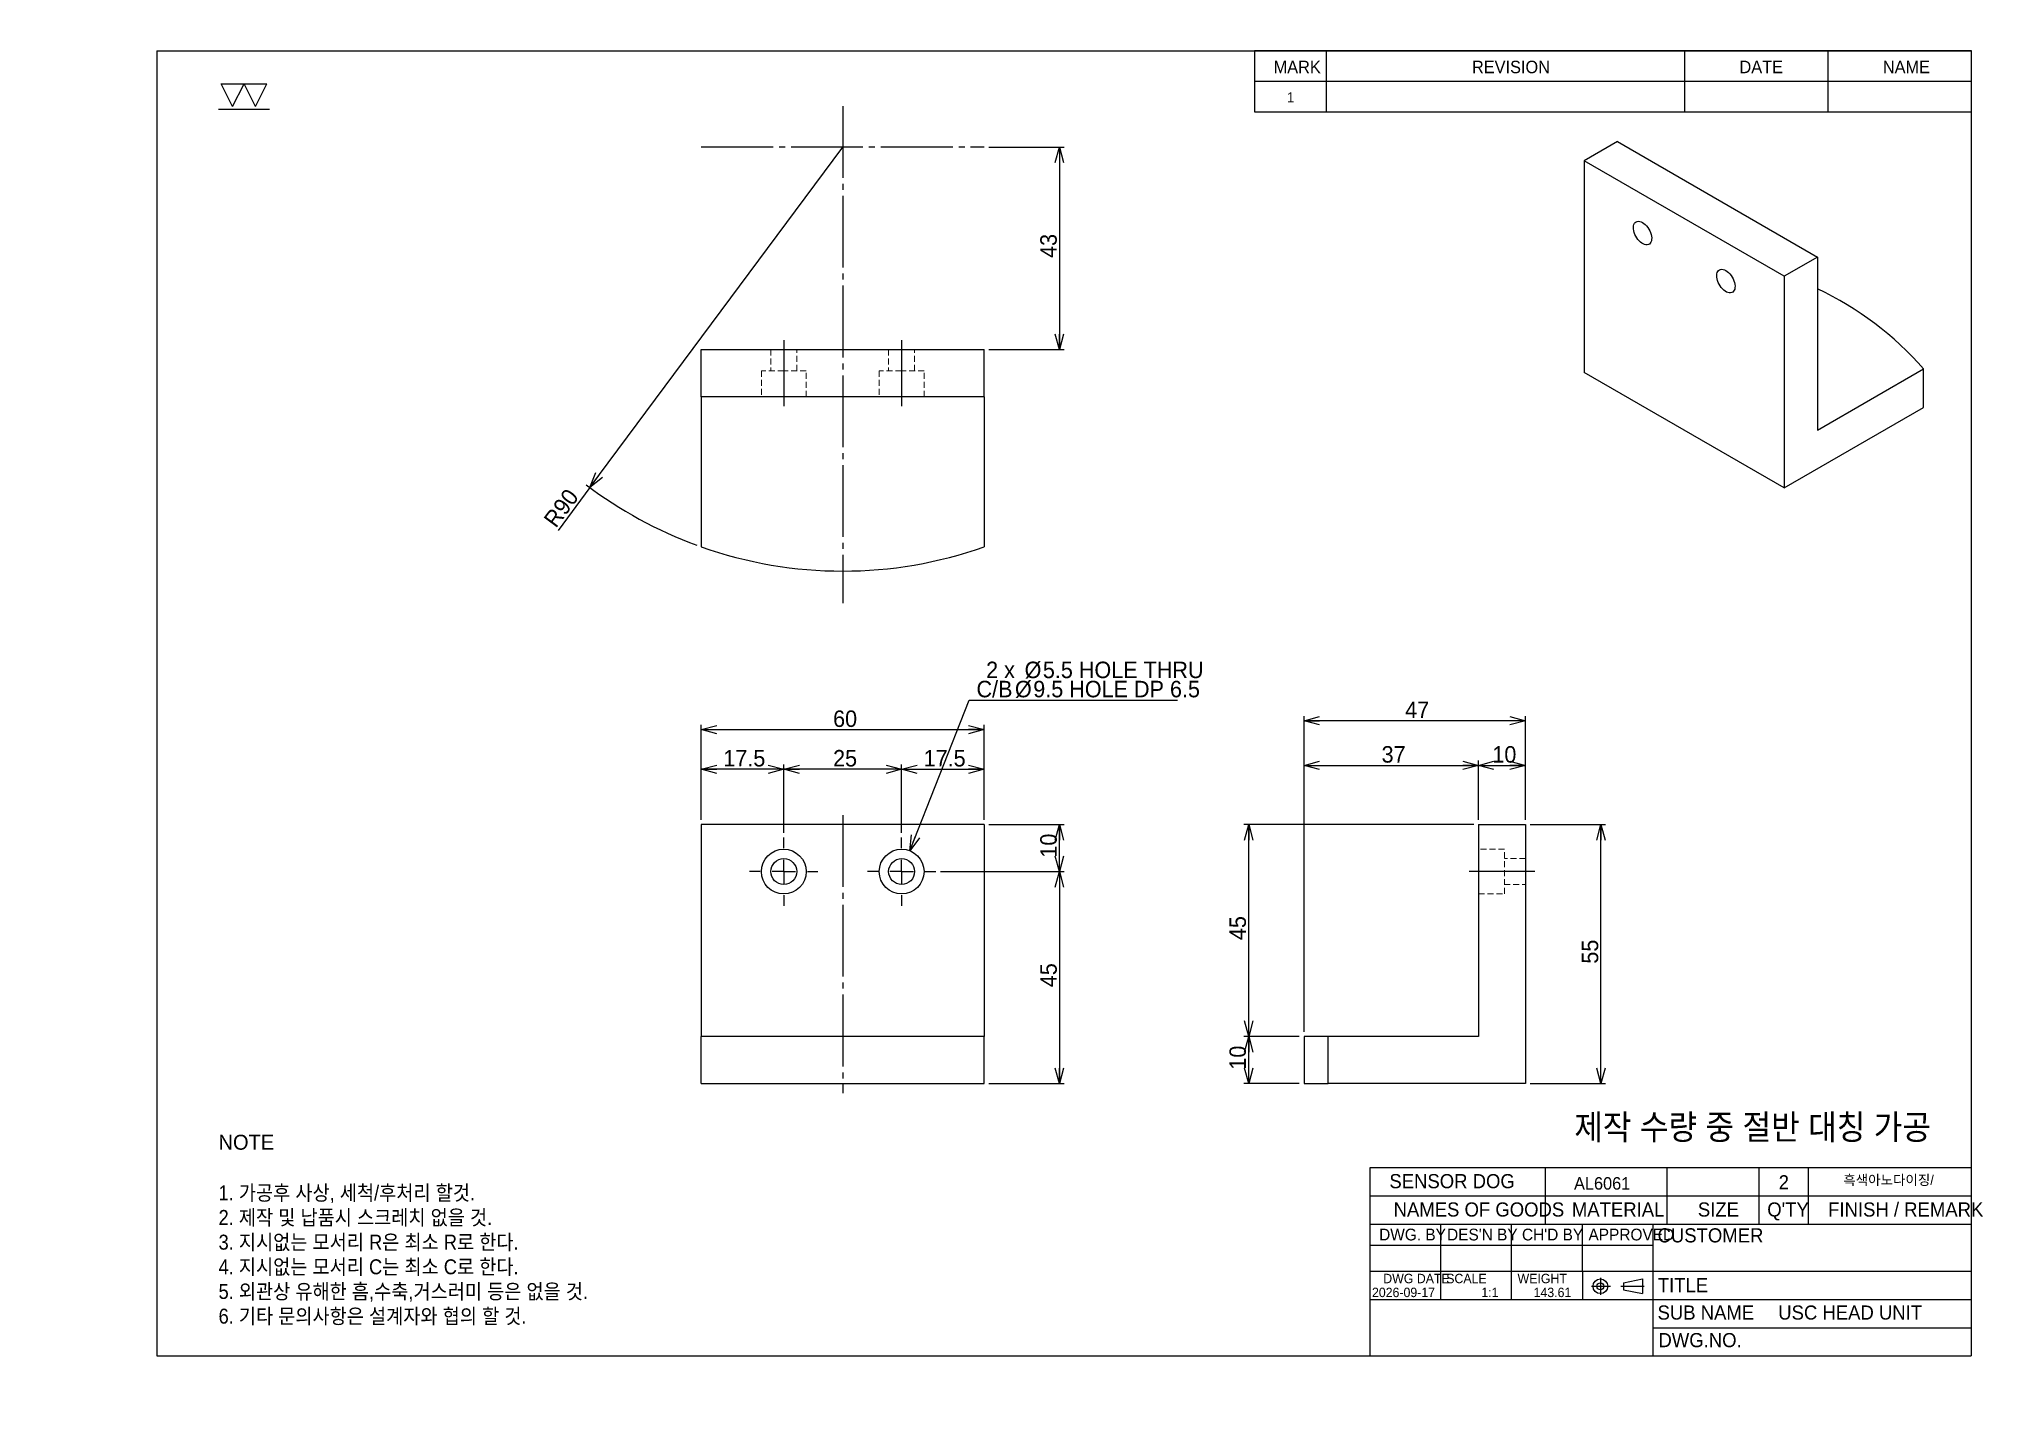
# Model space of a CAD drawing. Header units: millimetres. Extents: x 0 to 413, y 0 to 290.
import ezdxf

# ---------------------------------------------------------------- set-up
doc = ezdxf.new("R2010")
doc.units = ezdxf.units.MM
for name, pattern in [('SLD-실선', [0]), ('SLD-일점쇄선(중심선)', [19.05, 15.24, -1.27, 1.27, -1.27]), ('SLD-점선', [1.905, 1.27, -0.635])]:
    doc.linetypes.add(name, pattern=pattern)
doc.styles.add('SLDTEXTSTYLE0', font='GULIM.TTC')
doc.styles.add('SLDTEXTSTYLE3', font='GOTHIC.TTF', dxfattribs={"width": 1.3695})
doc.styles.add('SLDTEXTSTYLE4', font='GOTHIC.TTF', dxfattribs={"width": 0.913, "bigfont": 'bigfont'})
doc.styles.add('SLDTEXTSTYLE5', font='SWROMNS.TTF')
doc.styles.add('SLDTEXTSTYLE6', font='GULIM.TTC')
doc.styles.add('SLDTEXTSTYLE7', font='GULIM.TTC', dxfattribs={"bigfont": 'bigfont'})
doc.dimstyles.new('SLDDIMSTYLE0', dxfattribs={"dimtxt": 3.5, "dimasz": 3.302, "dimexe": 0, "dimexo": 0.625, "dimgap": 0.875, "dimtad": 1, "dimdec": 3, "dimrnd": 1e-09, "dimzin": 12, "dimtxsty": 'SLDTEXTSTYLE0', "dimblk1": 'OPEN30', "dimblk2": 'OPEN30', "dimsah": 1, "dimcen": 2.5, "dimazin": 3, "dimtfac": 1, "dimtdec": 3, "dimtmove": 0, "dimatfit": 3, "dimldrblk": 'OPEN30', "dimfrac": 2, "dimtzin": 12})
doc.dimstyles.new('SLDDIMSTYLE1', dxfattribs={"dimtxt": 3.5, "dimasz": 3.302, "dimexe": 0, "dimexo": 0.625, "dimgap": 0.875, "dimtad": 1, "dimdec": 1, "dimrnd": 1e-09, "dimzin": 12, "dimtxsty": 'SLDTEXTSTYLE0', "dimblk1": 'NONE', "dimblk2": 'NONE', "dimsah": 1, "dimcen": 0, "dimazin": 3, "dimtfac": 1, "dimtdec": 3, "dimtmove": 0, "dimatfit": 3, "dimldrblk": 'NONE', "dimfrac": 2, "dimtzin": 12})
doc.dimstyles.new('SLDDIMSTYLE2', dxfattribs={"dimtxt": 3.5, "dimasz": 3.302, "dimexe": 0, "dimexo": 0.625, "dimgap": 0.875, "dimtad": 1, "dimdec": 3, "dimrnd": 1e-09, "dimzin": 12, "dimtxsty": 'SLDTEXTSTYLE0', "dimblk1": 'OPEN30', "dimblk2": 'OPEN30', "dimsah": 1, "dimcen": 0, "dimazin": 3, "dimtfac": 1, "dimtdec": 3, "dimtmove": 0, "dimatfit": 3, "dimldrblk": 'OPEN30', "dimfrac": 2, "dimtzin": 12})

# ---------------------------------------------------------------- blocks, each defined once
blk = doc.blocks.new('SW_NOTE_0_40')
at = {"color": 0}
for p, q in [((-4.85, 0), (-7.27, 4.85)), ((-7.27, 4.85), (-2.42, 4.85)), ((-4.85, 0), (-2.42, 4.85)), ((0, 0), (-2.42, 4.85)), ((-2.42, 4.85), (2.42, 4.85)), ((0, 0), (2.42, 4.85)), ((-7.83, -0.53), (2.99, -0.53))]:
    blk.add_line(p, q, dxfattribs=at)
blk = doc.blocks.new('SW_NOTE_0_41')
at = {"color": 0, "linetype": 'SLD-실선', "lineweight": 18, "char_height": 3.175, "attachment_point": 1}
for s, insert, style in [('NOTE', (0, 4.33), 'SLDTEXTSTYLE5'), ('1. 가공후 사상, 세척/후처리 할것.', (0, -6.41), 'SLDTEXTSTYLE4'), ('2. 제작 및 납품시 스크레치 없을 것.', (0, -11.64), 'SLDTEXTSTYLE4'), ('3. 지시없는 모서리 R은 최소 R로 한다.', (0, -16.88), 'SLDTEXTSTYLE4'), ('4. 지시없는 모서리 C는 최소 C로 한다.', (0, -22.11), 'SLDTEXTSTYLE4'), ('5. 외관상 유해한 흠,수축,거스러미 등은 없을 것.', (0, -27.34), 'SLDTEXTSTYLE4'), ('6. 기타 문의사항은 설계자와 협의 할 것.', (0, -32.58), 'SLDTEXTSTYLE4')]:
    blk.add_mtext(s, dxfattribs=dict(at, insert=insert, style=style))
blk = doc.blocks.new('SW_TABLEANNOTATION_0')
at = {"color": 0}
for p, q in [((0, 0), (0, -6.47)), ((0, 0), (15.21, 0)), ((15.21, 0), (15.21, -6.47)), ((15.21, 0), (91.25, 0)), ((91.25, 0), (91.25, -6.47)), ((91.25, 0), (121.67, 0)), ((121.67, 0), (121.67, -6.47)), ((121.67, 0), (152.09, 0)), ((152.09, 0), (152.09, -6.47)), ((0, -6.47), (15.21, -6.47)), ((0, -6.47), (0, -12.95)), ((15.21, -6.47), (91.25, -6.47)), ((15.21, -6.47), (15.21, -12.95)), ((91.25, -6.47), (121.67, -6.47)), ((91.25, -6.47), (91.25, -12.95)), ((121.67, -6.47), (152.09, -6.47)), ((121.67, -6.47), (121.67, -12.95)), ((152.09, -6.47), (152.09, -12.95)), ((0, -12.95), (15.21, -12.95)), ((15.21, -12.95), (91.25, -12.95)), ((91.25, -12.95), (121.67, -12.95)), ((121.67, -12.95), (152.09, -12.95))]:
    blk.add_line(p, q, dxfattribs=at)
at = {"color": 0, "attachment_point": 1, "style": 'SLDTEXTSTYLE0'}
for s, insert, char_height in [('MARK', (4.08, -2.14), 2.646), ('REVISION', (46.17, -2.14), 2.646), ('DATE', (102.93, -2.14), 2.646), ('NAME', (133.35, -2.14), 2.646), ('1', (6.9, -8.84), 2.12)]:
    blk.add_mtext(s, dxfattribs=dict(at, insert=insert, char_height=char_height))
blk = doc.blocks.new('_Open30')
at = {"color": 0, "linetype": 'ByBlock', "lineweight": -2}
for p, q in [((-1, 0.267949), (0, 0)), ((0, 0), (-1, -0.267949)), ((0, 0), (-1, 0))]:
    blk.add_line(p, q, dxfattribs=at)
blk = doc.blocks.new('_D')
for p, q in [((158.06, 121.05), (158.06, 135.52)), ((183.06, 134.52), (158.06, 134.52)), ((183.06, 121.05), (183.06, 135.52))]:
    blk.add_line(p, q)
at = {"xscale": 3.302, "yscale": 3.302, "rotation": 180.0000000000004}
blk.add_blockref('_Open30', (158.06, 134.52), dxfattribs=at)
at = {"xscale": 3.302, "yscale": 3.302}
blk.add_blockref('_Open30', (183.06, 134.52), dxfattribs=at)
at = {"insert": (168.52, 138.6), "char_height": 3.5, "attachment_point": 1, "style": 'SLDTEXTSTYLE0'}
blk.add_mtext('25', dxfattribs=at)
blk = doc.blocks.new('_D_1')
for p, q in [((183.06, 121.05), (183.06, 135.52)), ((183.06, 134.52), (200.56, 134.52)), ((200.56, 123.8), (200.56, 135.52))]:
    blk.add_line(p, q)
at = {"xscale": 3.302, "yscale": 3.302, "rotation": 180.0000000000002}
blk.add_blockref('_Open30', (183.06, 134.52), dxfattribs=at)
at = {"xscale": 3.302, "yscale": 3.302}
blk.add_blockref('_Open30', (200.56, 134.52), dxfattribs=at)
at = {"insert": (187.73, 138.6), "char_height": 3.5, "attachment_point": 1, "style": 'SLDTEXTSTYLE0'}
blk.add_mtext('17.5', dxfattribs=at)
blk = doc.blocks.new('_D_2')
for p, q in [((140.56, 123.8), (140.56, 135.52)), ((158.06, 134.52), (140.56, 134.52)), ((158.06, 121.05), (158.06, 135.52))]:
    blk.add_line(p, q)
at = {"xscale": 3.302, "yscale": 3.302, "rotation": 180.0000000000002}
blk.add_blockref('_Open30', (140.56, 134.52), dxfattribs=at)
at = {"xscale": 3.302, "yscale": 3.302}
blk.add_blockref('_Open30', (158.06, 134.52), dxfattribs=at)
at = {"insert": (145.23, 138.6), "char_height": 3.5, "attachment_point": 1, "style": 'SLDTEXTSTYLE0'}
blk.add_mtext('17.5', dxfattribs=at)
blk = doc.blocks.new('_D_3')
for p, q in [((140.56, 123.8), (140.56, 143.92)), ((140.56, 142.92), (200.56, 142.92)), ((200.56, 123.8), (200.56, 143.92))]:
    blk.add_line(p, q)
at = {"xscale": 3.302, "yscale": 3.302, "rotation": 180.0000000000002}
blk.add_blockref('_Open30', (140.56, 142.92), dxfattribs=at)
at = {"xscale": 3.302, "yscale": 3.302}
blk.add_blockref('_Open30', (200.56, 142.92), dxfattribs=at)
at = {"insert": (168.52, 146.99), "char_height": 3.5, "attachment_point": 1, "style": 'SLDTEXTSTYLE0'}
blk.add_mtext('60', dxfattribs=at)
blk = doc.blocks.new('_D_4')
for p, q in [((191.31, 112.8), (217.56, 112.8)), ((216.56, 112.8), (216.56, 67.8)), ((201.56, 67.8), (217.56, 67.8))]:
    blk.add_line(p, q)
at = {"xscale": 3.302, "yscale": 3.302}
for p, rotation in [((216.56, 112.8), 90.0000000000004), ((216.56, 67.8), 270.0000000000004)]:
    blk.add_blockref('_Open30', p, dxfattribs=dict(at, rotation=rotation))
at = {"insert": (212.48, 88.26), "char_height": 3.5, "attachment_point": 1, "rotation": 90, "style": 'SLDTEXTSTYLE0'}
blk.add_mtext('45', dxfattribs=at)
blk = doc.blocks.new('_D_5')
for p, q in [((201.56, 122.8), (217.56, 122.8)), ((216.56, 112.8), (216.56, 122.8)), ((191.31, 112.8), (217.56, 112.8))]:
    blk.add_line(p, q)
at = {"xscale": 3.302, "yscale": 3.302}
for p, rotation in [((216.56, 122.8), 90.0000000000004), ((216.56, 112.8), 270.0000000000004)]:
    blk.add_blockref('_Open30', p, dxfattribs=dict(at, rotation=rotation))
at = {"insert": (212.48, 115.76), "char_height": 3.5, "attachment_point": 1, "rotation": 90, "style": 'SLDTEXTSTYLE0'}
blk.add_mtext('10', dxfattribs=at)
blk = doc.blocks.new('_D_6')
blk.add_line((197.36, 149.2), (241.61, 149.2))
at = {"char_height": 3.5, "attachment_point": 1, "style": 'SLDTEXTSTYLE0'}
for s, insert in [('2 x ', (200.99, 157.35)), ('%%c', (209.16, 157.35)), ('5.5 HOLE THRU', (213.03, 157.35)), ('C/B ', (198.95, 153.28)), ('%%c', (207.11, 153.28)), ('9.5 HOLE DP 6.5', (210.99, 153.28))]:
    blk.add_mtext(s, dxfattribs=dict(at, insert=insert))
blk = doc.blocks.new('_None')
blk = doc.blocks.new('SW_CENTERMARKSYMBOL_0')
at = {"color": 0}
for p, q in [((0, 5), (0, 7.25)), ((-5, 0), (-7.25, 0)), ((0, 0), (-2.5, 0)), ((0, 0), (0, 2.5)), ((0, 0), (0, -2.5)), ((0, 0), (2.5, 0)), ((5, 0), (7.25, 0)), ((0, -5), (0, -7.25))]:
    blk.add_line(p, q, dxfattribs=at)
blk = doc.blocks.new('SW_CENTERMARKSYMBOL_1')
at = {"color": 0}
for p, q in [((0, 5), (0, 7.25)), ((-5, 0), (-7.25, 0)), ((0, 0), (-2.5, 0)), ((0, 0), (0, 2.5)), ((0, 0), (0, -2.5)), ((0, 0), (2.5, 0)), ((5, 0), (7.25, 0)), ((0, -5), (0, -7.25))]:
    blk.add_line(p, q, dxfattribs=at)
blk = doc.blocks.new('_D_7')
for p, q in [((267.45, 77.8), (255.7, 77.8)), ((256.7, 67.8), (256.7, 77.8)), ((267.45, 67.8), (255.7, 67.8))]:
    blk.add_line(p, q)
at = {"xscale": 3.302, "yscale": 3.302}
for p, rotation in [((256.7, 77.8), 90.0000000000004), ((256.7, 67.8), 270.0000000000004)]:
    blk.add_blockref('_Open30', p, dxfattribs=dict(at, rotation=rotation))
at = {"insert": (252.62, 70.76), "char_height": 3.5, "attachment_point": 1, "rotation": 90, "style": 'SLDTEXTSTYLE0'}
blk.add_mtext('10', dxfattribs=at)
blk = doc.blocks.new('_D_8')
for p, q in [((305.45, 123.8), (305.45, 136.34)), ((315.45, 123.8), (315.45, 136.34)), ((305.45, 135.34), (315.45, 135.34))]:
    blk.add_line(p, q)
at = {"xscale": 3.302, "yscale": 3.302, "rotation": 180.0000000000004}
blk.add_blockref('_Open30', (305.45, 135.34), dxfattribs=at)
at = {"xscale": 3.302, "yscale": 3.302}
blk.add_blockref('_Open30', (315.45, 135.34), dxfattribs=at)
at = {"insert": (308.41, 139.42), "char_height": 3.5, "attachment_point": 1, "style": 'SLDTEXTSTYLE0'}
blk.add_mtext('10', dxfattribs=at)
blk = doc.blocks.new('_D_9')
for p, q in [((268.45, 78.8), (268.45, 136.34)), ((305.45, 123.8), (305.45, 136.34)), ((268.45, 135.34), (305.45, 135.34))]:
    blk.add_line(p, q)
at = {"xscale": 3.302, "yscale": 3.302, "rotation": 180.0000000000004}
blk.add_blockref('_Open30', (268.45, 135.34), dxfattribs=at)
at = {"xscale": 3.302, "yscale": 3.302}
blk.add_blockref('_Open30', (305.45, 135.34), dxfattribs=at)
at = {"insert": (284.91, 139.42), "char_height": 3.5, "attachment_point": 1, "style": 'SLDTEXTSTYLE0'}
blk.add_mtext('37', dxfattribs=at)
blk = doc.blocks.new('_D_10')
for p, q in [((304.45, 122.8), (255.7, 122.8)), ((256.7, 77.8), (256.7, 122.8)), ((267.45, 77.8), (255.7, 77.8))]:
    blk.add_line(p, q)
at = {"xscale": 3.302, "yscale": 3.302}
for p, rotation in [((256.7, 122.8), 90.0000000000004), ((256.7, 77.8), 270.0000000000004)]:
    blk.add_blockref('_Open30', p, dxfattribs=dict(at, rotation=rotation))
at = {"insert": (252.62, 98.26), "char_height": 3.5, "attachment_point": 1, "rotation": 90, "style": 'SLDTEXTSTYLE0'}
blk.add_mtext('45', dxfattribs=at)
blk = doc.blocks.new('_D_11')
for p, q in [((316.45, 122.8), (332.45, 122.8)), ((331.45, 67.8), (331.45, 122.8)), ((316.45, 67.8), (332.45, 67.8))]:
    blk.add_line(p, q)
at = {"xscale": 3.302, "yscale": 3.302}
for p, rotation in [((331.45, 122.8), 90.0000000000004), ((331.45, 67.8), 270.0000000000004)]:
    blk.add_blockref('_Open30', p, dxfattribs=dict(at, rotation=rotation))
at = {"insert": (327.37, 93.26), "char_height": 3.5, "attachment_point": 1, "rotation": 90, "style": 'SLDTEXTSTYLE0'}
blk.add_mtext('55', dxfattribs=at)
blk = doc.blocks.new('_D_12')
for p, q in [((268.45, 78.8), (268.45, 145.8)), ((315.45, 144.8), (268.45, 144.8)), ((315.45, 123.8), (315.45, 145.8))]:
    blk.add_line(p, q)
at = {"xscale": 3.302, "yscale": 3.302, "rotation": 180.0000000000004}
blk.add_blockref('_Open30', (268.45, 144.8), dxfattribs=at)
at = {"xscale": 3.302, "yscale": 3.302}
blk.add_blockref('_Open30', (315.45, 144.8), dxfattribs=at)
at = {"insert": (289.91, 148.87), "char_height": 3.5, "attachment_point": 1, "style": 'SLDTEXTSTYLE0'}
blk.add_mtext('47', dxfattribs=at)
blk = doc.blocks.new('_D_13')
for p, q in [((201.56, 266.56), (217.56, 266.56)), ((216.56, 266.56), (216.56, 223.56)), ((201.56, 223.56), (217.56, 223.56))]:
    blk.add_line(p, q)
at = {"xscale": 3.302, "yscale": 3.302}
for p, rotation in [((216.56, 266.56), 90.00000000000004), ((216.56, 223.56), 270.0000000000001)]:
    blk.add_blockref('_Open30', p, dxfattribs=dict(at, rotation=rotation))
at = {"insert": (212.48, 243.02), "char_height": 3.5, "attachment_point": 1, "rotation": 90, "style": 'SLDTEXTSTYLE0'}
blk.add_mtext('43', dxfattribs=at)
blk = doc.blocks.new('_D_14')
for q in [(170.56, 266.56), (110.18, 185.19)]:
    blk.add_line((116.93, 194.29), q)
blk.add_arc((170.56, 266.56), 90, 232.7858, 249.8922)
at = {"xscale": 3.302, "yscale": 3.302, "rotation": 233.4224350411997}
blk.add_blockref('_Open30', (116.93, 194.29), dxfattribs=at)
at = {"insert": (106.9, 187.62), "char_height": 3.5, "attachment_point": 1, "rotation": 53.4224, "style": 'SLDTEXTSTYLE0'}
blk.add_mtext('R90', dxfattribs=at)

msp = doc.modelspace()

# ---------------------------------------------------------------- linework, layer by layer
for p, q in [((25, 287.0002), (410.0003, 287.0002)), ((25, 287.0002), (25, 10)), ((410.0003, 287.0002), (410.0003, 10)), ((184.7976, 117.218), (197.3593, 149.1985)), ((282.5002, 50), (410.0003, 50)), ((282.5002, 38), (282.5002, 50)), ((319.7183, 38), (319.7183, 50)), ((345.5002, 38), (345.5002, 50)), ((365.0003, 38), (365.0003, 50)), ((375.5003, 38), (375.5003, 50)), ((282.5002, 44), (410.0003, 44)), ((282.5002, 38), (410.0003, 38)), ((282.5002, 10), (282.5002, 38)), ((297.5002, 28), (297.5002, 38)), ((312.5002, 28), (312.5002, 38)), ((327.5002, 28), (327.5002, 38)), ((342.5002, 10), (342.5002, 38)), ((282.5002, 33.5), (342.5002, 33.5)), ((282.5002, 28), (342.5002, 28)), ((297.5002, 22), (297.5002, 28)), ((312.5002, 22), (312.5002, 28)), ((327.5002, 28), (327.5002, 22)), ((329.4566, 24.7875), (333.4491, 24.7875)), ((331.329, 26.5954), (331.329, 22.9471)), ((335.6893, 24.7875), (340.6314, 24.7875)), ((336.2253, 25.539), (340.2631, 26.3422)), ((336.2253, 25.539), (336.2253, 24.0361)), ((340.2631, 26.3422), (340.2631, 23.2329)), ((342.5002, 28), (410.0003, 28)), ((282.5002, 22), (342.5002, 22)), ((336.2253, 24.0361), (340.2631, 23.2329)), ((342.5002, 22), (410.0003, 22)), ((342.5002, 16), (410.0003, 16)), ((25, 10), (410.0003, 10))]:
    msp.add_line(p, q)
at = {"linetype": 'SLD-일점쇄선(중심선)'}
for p, q in [((170.561, 275.2515), (170.561, 169.7639)), ((140.561, 266.5647), (200.561, 266.5647)), ((170.561, 124.7968), (170.561, 65.7968))]:
    msp.add_line(p, q, dxfattribs=at)
at = {"color": 7, "linetype": 'SLD-실선', "lineweight": 25}
for p, q in [((334.9703, 267.6949), (327.8993, 263.6129)), ((334.9703, 267.6949), (377.3967, 243.2027)), ((370.3257, 239.1206), (327.8993, 263.6129)), ((327.8993, 263.6129), (327.8993, 218.7031)), ((377.3967, 243.2027), (370.3257, 239.1206)), ((377.3967, 243.2027), (377.3967, 206.4583)), ((370.3257, 239.1206), (370.3257, 194.2109)), ((140.561, 223.5647), (200.561, 223.5647)), ((140.561, 213.5647), (140.561, 223.5647)), ((200.561, 213.5647), (200.561, 223.5647)), ((370.3257, 194.2109), (327.8993, 218.7031)), ((377.3967, 206.4583), (399.9201, 219.4608)), ((399.9201, 211.2954), (399.9201, 219.4608)), ((200.561, 213.5647), (140.561, 213.5647)), ((140.561, 213.5647), (140.561, 181.7119)), ((200.561, 213.5647), (200.561, 181.7119)), ((370.3257, 194.2109), (399.9201, 211.2954)), ((200.561, 122.7968), (140.561, 122.7968)), ((140.561, 122.7968), (140.561, 77.7968)), ((200.561, 122.7968), (200.561, 77.7968)), ((305.4516, 122.7968), (305.4516, 77.7968)), ((305.4516, 122.7968), (315.4516, 122.7968)), ((315.4516, 122.7968), (315.4516, 67.7968)), ((140.561, 67.7968), (140.561, 77.7968)), ((200.561, 77.7968), (140.561, 77.7968)), ((200.561, 67.7968), (200.561, 77.7968)), ((268.4516, 77.7968), (268.4516, 67.7968)), ((273.5988, 77.7968), (268.4516, 77.7968)), ((305.4516, 77.7968), (273.5988, 77.7968)), ((273.5988, 67.7968), (273.5988, 77.7968)), ((140.561, 67.7968), (200.561, 67.7968)), ((268.4516, 67.7968), (273.5988, 67.7968)), ((315.4516, 67.7968), (273.5988, 67.7968))]:
    msp.add_line(p, q, dxfattribs=at)
at = {"color": 7, "linetype": 'SLD-점선', "lineweight": 18}
for p, q in [((155.311, 223.5647), (155.311, 219.0647)), ((160.811, 219.0647), (160.811, 223.5647)), ((180.311, 223.5647), (180.311, 219.0647)), ((185.811, 219.0647), (185.811, 223.5647)), ((158.061, 219.0647), (153.311, 219.0647)), ((153.311, 219.0647), (153.311, 213.5647)), ((162.811, 219.0647), (158.061, 219.0647)), ((162.811, 213.5647), (162.811, 219.0647)), ((183.061, 219.0647), (178.311, 219.0647)), ((178.311, 219.0647), (178.311, 213.5647)), ((187.811, 219.0647), (183.061, 219.0647)), ((187.811, 213.5647), (187.811, 219.0647)), ((310.9516, 117.5468), (305.4516, 117.5468)), ((310.9516, 108.0468), (310.9516, 117.5468)), ((315.4516, 115.5468), (310.9516, 115.5468)), ((305.4516, 108.0468), (310.9516, 108.0468)), ((310.9516, 110.0468), (315.4516, 110.0468))]:
    msp.add_line(p, q, dxfattribs=at)
at = {"linetype": 'SLD-실선'}
for p, q in [((158.061, 225.5647), (158.061, 219.0647)), ((183.061, 225.5647), (183.061, 219.0647)), ((158.061, 219.0647), (158.061, 211.5647)), ((183.061, 219.0647), (183.061, 211.5647)), ((310.9516, 112.7968), (303.4516, 112.7968)), ((317.4516, 112.7968), (310.9516, 112.7968))]:
    msp.add_line(p, q, dxfattribs=at)
at = {"color": 7, "linetype": 'SLD-실선', "lineweight": 25, "flags": 128}
for points in [[(340.2736, 250.5494), (340.5705, 250.3517), (340.8603, 250.106), (341.1365, 249.8181), (341.3924, 249.4947), (341.622, 249.1434), (341.8201, 248.7724), (341.9819, 248.3904), (342.1037, 248.0064), (342.1826, 247.6294), (342.2167, 247.2682), (342.2053, 246.9312), (342.1487, 246.6265), (342.048, 246.361), (341.9058, 246.1411), (341.7253, 245.9719), (341.5108, 245.8573), (341.2673, 245.8001), (341.0005, 245.8016), (340.7167, 245.8617), (340.4225, 245.9791), (340.1248, 246.1509), (339.8306, 246.3733), (339.5467, 246.6408), (339.2799, 246.9474), (339.0364, 247.2858), (338.8219, 247.648), (338.6414, 248.0256), (338.4992, 248.4097), (338.3986, 248.7913), (338.3419, 249.1615), (338.3305, 249.5117), (338.3646, 249.8335), (338.4435, 250.1194), (338.5653, 250.3628), (338.7271, 250.5579), (338.9252, 250.7002), (339.1549, 250.7864), (339.4108, 250.8143), (339.6869, 250.7834), (339.9768, 250.6944), (340.2736, 250.5494)], [(357.9513, 240.3443), (358.2481, 240.1466), (358.538, 239.9009), (358.8141, 239.613), (359.07, 239.2896), (359.2997, 238.9383), (359.4978, 238.5673), (359.6596, 238.1853), (359.7814, 237.8013), (359.8603, 237.4243), (359.8944, 237.0631), (359.883, 236.7261), (359.8263, 236.4214), (359.7257, 236.1559), (359.5835, 235.936), (359.403, 235.7668), (359.1885, 235.6522), (358.945, 235.595), (358.6782, 235.5965), (358.3944, 235.6566), (358.1001, 235.774), (357.8024, 235.9458), (357.5082, 236.1682), (357.2244, 236.4357), (356.9576, 236.7423), (356.7141, 237.0807), (356.4996, 237.4429), (356.3191, 237.8205), (356.1769, 238.2046), (356.0763, 238.5862), (356.0196, 238.9564), (356.0082, 239.3065), (356.0423, 239.6284), (356.1212, 239.9143), (356.243, 240.1577), (356.4048, 240.3528), (356.6029, 240.4951), (356.8326, 240.5813), (357.0885, 240.6092), (357.3646, 240.5783), (357.6545, 240.4893), (357.9513, 240.3443)]]:
    msp.add_lwpolyline(points, dxfattribs=at)
at = {"color": 7, "linetype": 'SLD-실선', "lineweight": 25}
for centre, radius in [((158.061, 112.7968), 4.75), ((158.061, 112.7968), 2.75), ((183.061, 112.7968), 4.75), ((183.061, 112.7968), 2.75)]:
    msp.add_circle(centre, radius, dxfattribs=at)
for radius in [1.5547, 0.7514]:
    msp.add_circle((331.329, 24.7875), radius)
for centre, radius, start, end in [((348.0081, 174.0955), 68.941, 41.149879, 64.767898), ((170.561, 266.5647), 90, 250.528779, 289.471221)]:
    msp.add_arc(centre, radius, start, end, dxfattribs=at)

# ---------------------------------------------------------------- block references
for name, p in [('SW_TABLEANNOTATION_0', (257.9157, 287.0081)), ('SW_NOTE_0_40', (45.9563, 275.1248)), ('SW_CENTERMARKSYMBOL_1', (158.061, 112.7968)), ('SW_CENTERMARKSYMBOL_0', (183.061, 112.7968))]:
    msp.add_blockref(name, p)
at = {"xscale": 3.302, "yscale": 3.302, "rotation": 248.5554633203398}
msp.add_blockref('_Open30', (184.7976, 117.218), dxfattribs=at)
at = {"color": 7, "linetype": 'SLD-실선', "lineweight": 18}
msp.add_blockref('SW_NOTE_0_41', (38.1241, 52.623), dxfattribs=at)

# ---------------------------------------------------------------- texts
at = {"color": 7, "linetype": 'SLD-실선', "lineweight": 18, "insert": (26.9975, 289.505), "char_height": 0.01, "attachment_point": 1, "style": 'SLDTEXTSTYLE3'}
msp.add_mtext('0.01', dxfattribs=at)
for s, insert, char_height, attachment_point, style in [('제작 수량 중 절반 대칭 가공', (325.8014, 61.2303), 5.291667, 1, 'SLDTEXTSTYLE4'), ('SENSOR DOG', (299.8638, 48.6025), 3, 2, 'SLDTEXTSTYLE0'), ('AL6061', (331.7053, 47.9508), 2.64583, 2, 'SLDTEXTSTYLE0'), ('2', (370.2555, 48.3673), 3, 2, 'SLDTEXTSTYLE0'), ('흑색아노다이징/', (392.4882, 48.401), 2.1, 2, 'SLDTEXTSTYLE7'), ('NAMES OF GOODS', (287.4575, 42.5897), 3, 1, 'SLDTEXTSTYLE0'), ('MATERIAL', (325.2841, 42.5897), 3, 1, 'SLDTEXTSTYLE0'), ('SIZE', (352.0133, 42.5897), 3, 1, 'SLDTEXTSTYLE0'), ("Q'TY", (366.7399, 42.5897), 3, 1, 'SLDTEXTSTYLE0'), ('FINISH / REMARK', (379.659, 42.5897), 3, 1, 'SLDTEXTSTYLE0'), ('CUSTOMER', (343.4578, 37.1039), 3, 1, 'SLDTEXTSTYLE0'), ('DWG. BY', (284.3854, 37.0214), 2.5, 1, 'SLDTEXTSTYLE0'), ("DES'N BY", (298.7951, 37.0214), 2.5, 1, 'SLDTEXTSTYLE0'), ("CH'D BY", (314.6927, 37.0214), 2.5, 1, 'SLDTEXTSTYLE0'), ('APPROVED', (328.8056, 37.0214), 2.5, 1, 'SLDTEXTSTYLE0'), ('DWG DATE', (285.2604, 27.4439), 2, 1, 'SLDTEXTSTYLE0'), ('SCALE', (298.6181, 27.4439), 2, 1, 'SLDTEXTSTYLE0'), ('WEIGHT', (313.7523, 27.4439), 2, 1, 'SLDTEXTSTYLE0'), ('TITLE', (343.5069, 26.5341), 3, 1, 'SLDTEXTSTYLE0'), ('2026-09-17', (289.5562, 24.4963), 2, 2, 'SLDTEXTSTYLE6'), ('1:1', (307.8889, 24.4963), 2, 2, 'SLDTEXTSTYLE6'), ('143.61', (321.1613, 24.4963), 2, 2, 'SLDTEXTSTYLE6'), ('SUB NAME', (343.4578, 20.7218), 3, 1, 'SLDTEXTSTYLE0'), ('USC HEAD UNIT', (384.3313, 20.7218), 3, 2, 'SLDTEXTSTYLE0'), ('DWG.NO.', (343.6507, 14.8703), 3, 1, 'SLDTEXTSTYLE0')]:
    msp.add_mtext(s, dxfattribs=dict(insert=insert, char_height=char_height, attachment_point=attachment_point, style=style))

# ---------------------------------------------------------------- dimensions: what is measured, and where the dimension line sits
dim = msp.add_radius_dim(center=(170.561, 266.5647), mpoint=(116.929, 194.2901), dimstyle='SLDDIMSTYLE2')
dim.commit()
dim.dimension.update_dxf_attribs({"geometry": '_D_14', "text_midpoint": (111.9885, 187.6323), "dimtype": 164})
for base, p1, p2, picture, middle in [((216.561, 223.5647), (200.561, 266.5647), (200.561, 223.5647), '_D_13', (216.561, 245.0647)), ((216.561, 122.7968), (190.311, 112.7968), (200.561, 122.7968), '_D_5', (216.561, 117.7968)), ((256.7004, 122.7968), (268.4516, 77.7968), (305.4516, 122.7968), '_D_10', (256.7004, 100.2968)), ((331.4516, 122.7968), (315.4516, 67.7968), (315.4516, 122.7968), '_D_11', (331.4516, 95.2968)), ((216.561, 67.7968), (190.311, 112.7968), (200.561, 67.7968), '_D_4', (216.561, 90.2968)), ((256.7004, 77.7968), (268.4516, 67.7968), (268.4516, 77.7968), '_D_7', (256.7004, 72.7968))]:
    dim = msp.add_linear_dim(base=base, p1=p1, p2=p2, angle=90, dimstyle='SLDDIMSTYLE0')
    dim.commit()
    dim.dimension.update_dxf_attribs({"geometry": picture, "text_midpoint": middle, "dimtype": 160})
dim = msp.add_diameter_dim_2p(p1=(8.0879, 4.9835), p2=(0, 0), text='2 x <> HOLE THRU\\PC/B %%c9.5 HOLE DP 6.5\\P', dimstyle='SLDDIMSTYLE1')
dim.commit()
dim.dimension.update_dxf_attribs({"geometry": '_D_6', "text_midpoint": (220.2799, 153.277), "dimtype": 163})
for base, p1, p2, picture, middle in [((268.4516, 144.7968), (315.4516, 122.7968), (268.4516, 77.7968), '_D_12', (291.9516, 144.7968)), ((200.561, 142.9157), (140.561, 122.7968), (200.561, 122.7968), '_D_3', (170.561, 142.9157)), ((140.561, 134.5232), (158.061, 120.0468), (140.561, 122.7968), '_D_2', (149.311, 134.5232)), ((158.061, 134.5232), (183.061, 120.0468), (158.061, 120.0468), '_D', (170.561, 134.5232)), ((200.561, 134.5232), (183.061, 120.0468), (200.561, 122.7968), '_D_1', (191.811, 134.5232)), ((305.4516, 135.3411), (268.4516, 77.7968), (305.4516, 122.7968), '_D_9', (286.9516, 135.3411)), ((315.4516, 135.3411), (305.4516, 122.7968), (315.4516, 122.7968), '_D_8', (310.4516, 135.3411))]:
    dim = msp.add_linear_dim(base=base, p1=p1, p2=p2, dimstyle='SLDDIMSTYLE0')
    dim.commit()
    dim.dimension.update_dxf_attribs({"geometry": picture, "text_midpoint": middle, "dimtype": 160})

doc.saveas('drawing.dxf')
